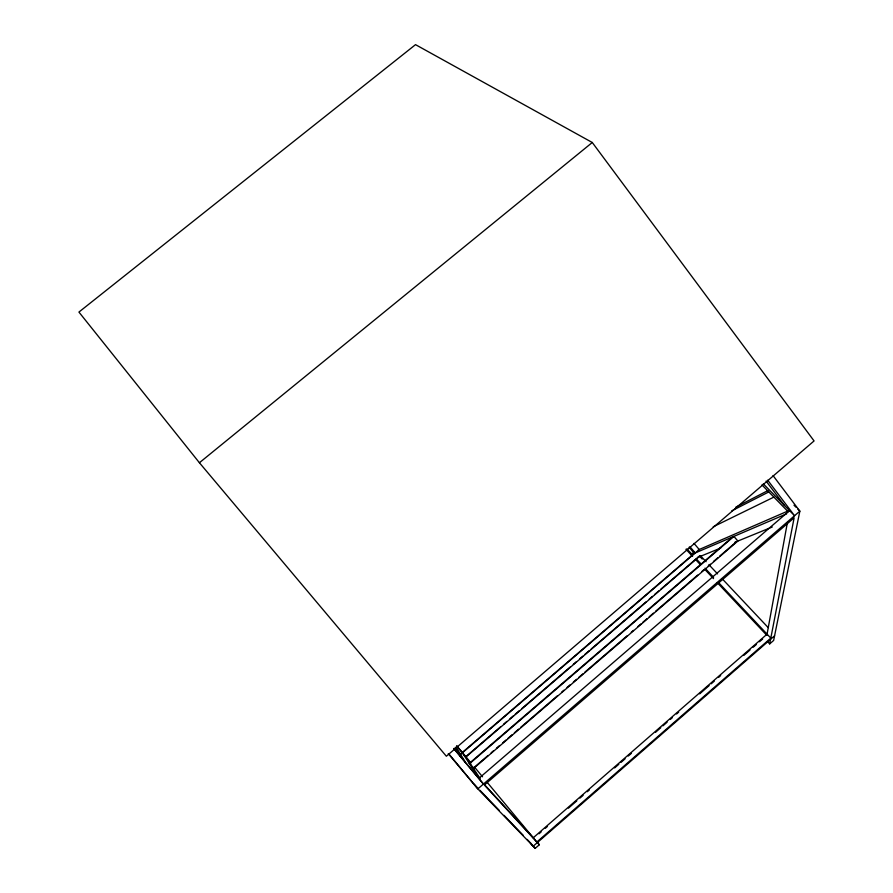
<?xml version="1.0" encoding="UTF-8"?>
<svg xmlns="http://www.w3.org/2000/svg" width="893" height="893" viewBox="0 0 893 893"><rect width="100%" height="100%" fill="white"/><g stroke="black" fill="none" stroke-linecap="round" stroke-linejoin="round"><path stroke-width="1.34" d="M787.447 522.282L766.853 635.347L717.336 582.694M767.846 641.944L769.688 643.898L770.57 639.299M770.804 638.115L794.134 517.795L484.363 785.036L536.816 842.032L770.804 638.115L718.363 582.37M533.266 837.757L767.065 634.142M539.037 833.761L541.136 831.93M545.333 828.28L547.431 826.449M568.428 808.154L576.833 800.842M579.981 798.096L583.129 795.362M587.326 791.7L589.425 789.87M614.63 767.924L618.827 764.274M620.925 762.443L625.122 758.782M628.27 756.036L631.418 753.301M655.574 732.271L660.82 727.695M662.919 725.864L667.116 722.203M670.263 719.468L672.362 717.637M676.57 713.976L678.669 712.145M699.665 693.861L709.109 685.634M711.208 683.804L714.355 681.058M718.564 677.407L720.662 675.577M743.757 655.462L750.053 649.97M753.201 647.224L756.349 644.489M759.508 641.743L762.655 638.997M774.577 635.816L533.166 846.229L530.509 843.037M448.264 753.692L477.855 788.887L535.208 848.35L539.327 844.756L537.575 842.657M769.688 643.898L773.639 640.448L799.849 511.153L773.059 475.612M478.793 778.439L789.568 510.64M465.733 756.739L500.482 726.891M503.641 724.178L506.811 721.455M509.981 718.742L513.14 716.019M515.25 714.21L519.469 710.582M521.579 708.763L570.125 667.082M573.284 664.359L576.454 661.635M579.624 658.922L582.783 656.199M584.893 654.39L589.112 650.763M591.222 648.954L646.097 601.826M649.267 599.103L652.426 596.379M654.536 594.571L658.755 590.943M660.876 589.134L699.799 555.703M698.739 557.031L465.912 757.018L456.97 746.258M732.707 536.916L469.271 763.392L473.502 768.527L737.875 541.035L733.901 536.403L469.495 763.727M473.268 768.17L488.024 755.478M491.183 752.754L493.293 750.946M496.452 748.222L499.611 745.51M502.77 742.786L505.929 740.063M508.039 738.254L512.258 734.626M514.357 732.818L518.576 729.19M520.686 727.371L557.556 695.647M561.775 692.019L563.874 690.211M567.044 687.487L570.203 684.764M573.362 682.051L576.521 679.327M578.631 677.519L582.839 673.891M584.948 672.072L627.098 635.816M631.306 632.188L633.416 630.369M637.635 626.752L640.794 624.028M642.904 622.22L647.112 618.592M649.222 616.773L653.43 613.145M655.54 611.337L697.69 575.07M701.898 571.453L704.008 569.634M708.227 566.006L710.326 564.197M713.485 561.474L717.704 557.846M719.814 556.038L736.669 541.526M694.006 552.209L691.048 554.743L694.319 553.347L689.095 547.242M462.228 752.542L694.319 553.347M460.308 754.596L699.241 549.519L694.006 543.402M199.407 462.741L592.271 142.5L814.07 440.941L446.355 756.237L199.407 462.741L78.93 312.07L415.524 44.65L592.271 142.5M735.843 507.135L767.902 490.592M731.825 510.818L768.817 491.92M713.228 526.781L773.885 497.111M698.304 549.921L788.117 510.941M786.644 513.821L695.245 552.946L689.999 546.829M697.801 557.411L720.673 548.068M734.861 542.274L772.266 526.993M794 505.204L795.953 507.179M797.895 509.166L799.849 511.153L477.855 788.887L449.369 754.496M763.314 483.839L794.536 515.719L767.712 480.188M761.941 484.899L788.206 511.745M474.15 784.255L477.755 788.017M479.932 790.272L499.209 810.319M504.02 815.342L523.298 835.39M527.149 839.398L529.08 841.407M529.616 841.965L535.208 848.35M700.346 555.613L706.084 561.697M708.953 564.744L717.548 573.864M722.337 578.932L768.214 627.612M700.335 557.02L702.244 559.04M686.84 548.86L692.566 554.955M696.384 559.018L701.161 564.086M704.99 568.149L713.585 577.291M685.913 549.273L692.577 556.361M695.435 559.398L700.201 564.465M704.957 569.522L713.529 578.642M537.329 842.59L539.327 844.756M484.419 784.567L533.791 838.337M453.957 748.892L483.459 784.054L453.867 748.446M456.703 745.755L470.946 762.879M474.25 766.786L482.521 776.787M486.685 781.732L536.816 842.032M766.116 481.093L784.601 505.583M465.141 755.846L480.233 778.718M461.625 751.627L478.972 778.294M456.133 747.14L465.398 762.209M455.173 747.374L460.643 756.494"/></g></svg>
